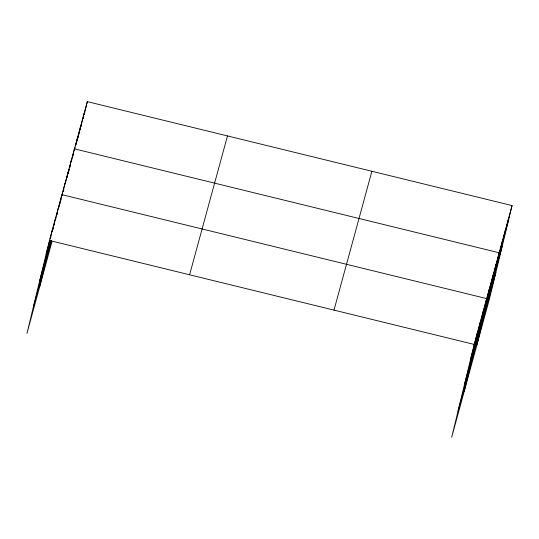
<?xml version="1.0" encoding="UTF-8"?>
<svg xmlns="http://www.w3.org/2000/svg" width="539" height="539" viewBox="0 0 539 539"><rect width="100%" height="100%" fill="white"/><g stroke="black" fill="none" stroke-linecap="round" stroke-linejoin="round"><path stroke-width="0.81" d="M512.05 205.568L474.165 344.421L451.675 437.365L489.567 298.512L512.05 205.568L87.325 101.635L49.433 240.488L26.95 333.432L51.953 241.789M49.238 242.779L49.824 240.354M50.215 238.737L52.559 229.035M52.364 231.325L55.685 217.574M55.49 219.865L56.272 216.631M56.662 215.014L58.812 206.12M39.455 287.61L50.909 240.259M58.812 207.603L61.938 194.667L486.663 298.599L464.18 391.543M61.931 196.149L62.719 192.915M63.11 191.298L65.064 183.213M65.253 183.887L68.19 171.752M69.167 169.192L67.988 174.05L69.241 169.462M69.558 167.575L71.316 160.299M71.31 161.781L74.443 148.845L499.168 252.778L476.685 345.721M74.53 149.983L75.116 147.558M75.507 145.934L77.663 137.041M78.337 135.754L77.751 138.179L78.418 135.841M78.728 134.137L80.884 125.237M80.971 126.375L84.104 113.439M84.192 114.571L87.325 101.635M473.963 346.712L477.291 332.967M477.089 335.258L480.411 321.507M480.215 323.798L483.537 310.053M486.468 300.89L489.789 287.146M489.594 289.436L492.916 275.685M492.72 277.983L496.042 264.231M499.06 254.725L502.388 240.973M502.281 242.921L505.609 229.169M505.501 231.116L508.829 217.372M46.111 254.233L49.864 240.488M50.275 238.959L50.902 236.668M52.984 229.035L53.61 226.744M54.028 225.214L54.655 222.924M56.736 215.283L57.363 212.993M59.445 205.359L60.072 203.068M60.489 201.539L61.116 199.248M63.198 191.614L63.824 189.324M66.951 177.863L67.57 175.573M69.659 167.939L70.286 165.648M72.832 156.297L73.479 153.938M76.053 144.492L77.34 139.776M78.842 134.265L79.489 131.907M79.92 130.33L80.56 127.972M80.991 126.395L81.638 124.037M83.141 118.526L83.781 116.168M39.785 280.368L50.626 240.657M33.27 307.297L51.4 240.859M189.593 274.782L227.485 135.936M334.005 310.12L371.89 171.267M470.837 358.166L508.722 219.312M464.517 384.3L502.402 245.447M458.002 411.23L495.887 272.377M49.433 240.488L474.165 344.421"/></g></svg>
